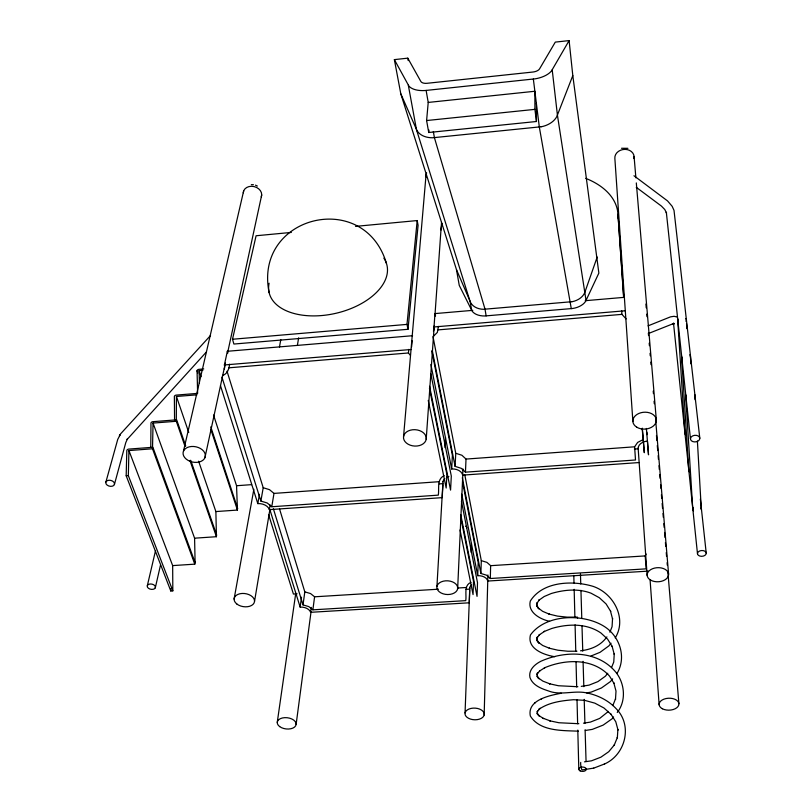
<?xml version="1.0" encoding="UTF-8"?>
<svg xmlns="http://www.w3.org/2000/svg" width="812" height="812" viewBox="0 0 812 812"><rect width="100%" height="100%" fill="white"/><g stroke="black" fill="none" stroke-linecap="round" stroke-linejoin="round"><path stroke-width="1.22" d="M196.951 394.825L176.427 396.479L176.305 421.276L153.052 423.093L152.504 448.782L194.789 564.157L172.662 565.599L128.925 450.569L152.504 448.782M150.768 447.422L150.971 423.123A1.665 1.056 -19.5 0 1 152.869 421.672L176.661 419.814L185.745 445.991M194.789 564.157L195.103 562.635L152.889 447.27L128.763 449.097A1.695 1.086 -20.6 0 0 126.814 450.589L126.185 475.781L170.804 590.994L172.824 590.862L128.337 475.619L128.925 450.569M646.179 554.028L645.215 555.915L646.129 568.847L490.316 578.509L490.641 565.67L486.916 562.371L481.303 560.645L464.819 474.908M484.165 715.007A9.642 5.836 2.7 0 0 470.96 708.429A9.642 5.836 2.7 0 0 468.717 718.376A9.642 5.836 2.7 0 0 484.165 715.007L487.91 574.967M490.316 578.509L486.561 575.201L480.897 573.475L481.303 560.645M648.189 571.13L487.738 581.047A8.922 5.877 2.4 0 0 477.74 575.708L478.177 562.351L462.586 482.084M465.053 712.916L469.783 587.705M471.122 552.302L471.457 543.441M469.742 590.344L469.275 602.798L310.61 612.309A8.902 5.694 7 0 0 300.146 607.082L269.757 509.256M470.98 582.336C463.55 585.32 466.748 594.587 465.753 600.636L312.874 609.832L308.804 606.605L303.018 604.899L273.37 508.769M642.322 428.168L643.317 439.515L637.664 442.398L634.608 446.803L635.502 459.988L465.449 472.168L466.017 459.074L461.906 455.248L455.755 453.279L433.222 337.772M639.156 462.546L462.688 475.132L462.972 468.93M457.653 588.852A10.454 6.861 3.3 0 0 443.23 581.199A10.454 6.861 3.3 0 0 440.997 592.933A10.454 6.861 3.3 0 0 457.653 588.852L462.789 475.061M465.449 472.168L461.297 468.341L455.096 466.362L455.755 453.279M462.688 475.132A9.734 6.841 3.1 0 0 451.685 468.981L452.396 455.349L431.832 351.028M436.927 586.528L442.987 481.699M444.956 447.605L445.534 437.495M442.266 496.477L442.936 484.794M444.164 475.659C436.582 479.1 439.363 488.631 438.307 495.137L271.766 506.749L267.239 503.014L260.885 501.065L221.93 377.123M432.796 336.939L437.353 332.402L438.429 326.373M433.395 331.093A10.566 8.059 4.5 0 0 434.014 326.962L434.968 313.594L472.797 310.346M426.209 439.211A11.409 8.181 4.5 0 0 410.314 430.198A11.409 8.181 4.5 0 0 408.131 444.225A11.409 8.181 4.5 0 0 426.209 439.211L434.227 325.785M440.997 229.999L441.525 222.437M537.209 602.474L536.915 606.584L536.702 604.95L538.945 608.898L537.92 607.731L542.639 611.324L549.43 614.227L548.932 614.045L557.499 616.115L567.131 617.15L577.413 617.11L577.586 618.145M537.514 711.241L537.28 714.083L537.158 713.169M403.554 436.612L426.056 174.824M411.593 346.968L412.131 340.715M410.283 355.28L408.456 352.976L408.771 349.373M536.367 103.317L536.438 121.506L428.726 132.498L428.939 130.072M428.726 132.498L426.604 120.541L428.218 102.434L426.117 90.426L424.371 90.558A20.188 10.434 -10.4 0 1 408.852 85.981L394.368 59.621L407.797 58.159L420.849 81.474A6.922 3.583 -10.4 0 0 427.112 83.291L532.987 72.024A7.014 3.634 -8.3 0 0 539.604 68.807L555.296 42.102L569.111 40.6L572.805 75.587L598.86 273.086L585.574 301.384A16.189 10.15 -7.1 0 1 572.683 308.479L484.754 315.98A16.017 10.038 -9.4 0 1 472.127 311.118L459.257 285.398L456.476 269.635L400.793 93.776L394.368 59.621M291.335 232.425L256.095 235.754L232.506 339.254L233.907 344.044L407.989 329.296L406.995 324.394L417.195 220.559L355.524 226.375M407.989 329.296L418.089 225.32L417.195 220.559M312.874 609.832L314.589 596.8L310.549 593.562L304.815 591.867L279.551 508.982M310.61 612.309L311.27 607.376M296.126 724.395L311.077 611.497M303.018 604.899L304.815 591.867M300.146 607.082L301.516 597.206M277.257 722.345L295.751 593.247M442.195 497.644L269.371 509.642L270.152 505.013M254.542 601.296L269.797 510.139M297.395 345.303L298.654 337.812M271.766 506.749L273.989 493.402L269.503 489.666L263.21 487.728L227.015 371.185M260.885 501.065L263.21 487.728M269.371 509.642A9.734 6.597 8.9 0 0 257.81 503.613L259.444 494.356M234.1 599.023L253.862 489.25M279.46 347.039L280.8 339.558M198.615 461.216L215.88 511.57L237.439 510.068L236.556 485.728L213.526 415.013M153.052 423.093L194.586 538.183L216.428 536.712L215.88 511.57M222.468 375.52C227.441 374.048 229.106 368.851 229.603 364.223M204.928 457.714A11.266 7.805 11.4 0 0 191.53 446.488A11.266 7.805 11.4 0 0 186.171 459.064A11.266 7.805 11.4 0 0 204.928 457.714L225.391 363.045M227.522 353.159L261.708 194.992M224.244 368.993A10.607 7.734 12.2 0 0 224.386 364.964L227.35 351.281L412.557 335.711M155.295 587.837A4.151 2.639 10.9 0 0 150.281 583.99A4.151 2.639 10.9 0 0 148.403 588.243A4.151 2.639 10.9 0 0 155.295 587.837L160.532 564.979M183.461 451.188L243.671 190.891M147.358 585.543L155.539 550.617M114.401 484.551A4.446 2.974 13.3 0 0 108.92 480.247A4.446 2.974 13.3 0 0 107.133 485.099A4.446 2.974 13.3 0 0 114.401 484.551L125.769 442.642L127.443 438.916L127.098 439.475L206.268 352.134M105.895 482.054L117.73 439.414L120.643 433.811L210.531 335.498M597.196 257.028L584.63 292.949A16.321 12.698 -8.4 0 1 571.892 301.739M572.805 75.587L556.859 116.492A20.107 14.311 -9.8 0 1 541.066 126.804M609.903 632.203L612.065 626.691L612.552 618.511L612.573 619.048L610.462 610.979L610.715 611.426L606.107 603.966L599.307 597.703L590.994 593.176C578.215 588.324 564.157 589.735 551.297 593.501L544.202 596.515L538.792 600.312L539.391 599.835L536.499 603.945L536.965 603.255M611.548 667.576L613.76 662.013L614.258 653.761L614.237 654.33L612.086 646.179L612.309 646.677L607.609 639.145L600.981 633.035C586.579 623.098 567.974 623.738 551.805 628.458L543.969 631.574L544.588 631.33L539.067 635.014L539.645 634.497L536.702 638.496L537.341 636.943L537.036 640.962L536.722 639.277L539.016 643.145L537.909 641.977L542.741 645.51L549.694 648.352L549.166 648.189L557.946 650.219L567.821 651.244L576.926 651.214M612.816 705.557L615.537 698.827L615.486 699.416L616.003 691.093L613.811 682.872L614.004 683.41L609.579 676.152C593.227 657.903 565.264 658.958 544.344 667.88L544.964 667.586L539.351 671.169L539.919 670.59L536.915 674.478L537.493 672.833L537.189 676.751L537.108 675.868M615.242 637.887C627.179 618.419 613.628 593.562 593.572 586.538L593.359 586.447C573.12 580.235 542.741 581.118 530.307 601.073C527.424 612.481 540.376 619.323 549.592 621.332M537.463 711.2L537.087 712.033L540.153 708.267L538.884 709.343C548.973 702.299 561.61 700.726 573.577 699.721L584.589 700.33L594.82 703.141L603.955 707.983L611.233 714.519L610.898 714.113L615.79 721.787L618.033 730.12L617.871 729.501L617.343 737.895L617.445 737.286L614.197 745.213L614.511 744.746L608.736 751.719L600.88 757.19L591.481 760.824L584.478 761.839M616.947 673.513C626.691 657.801 619.962 636.882 605.123 627.016L604.818 626.813C584.264 613.354 546.07 613.628 530.469 634.923C526.734 648.798 544.02 654.979 554.748 656.705M426.117 90.426L535.128 78.835A20.452 10.586 -8.3 0 0 551.581 70.796L569.111 40.6M119.394 435.78L119.75 435.202M119.831 435.059L120.176 434.501M606.919 636.882C600.606 645.652 591.146 649.549 580.529 650.808M611.02 643.195L608.919 645.855L600.058 652.31L590.994 656.005M607.752 673.27L605.397 676.203L597.906 681.613L589.106 685.115L581.27 686.373M612.644 678.852L610.492 681.522L601.428 687.987L591.034 692.149L586.518 692.869M608.421 711.413L599.652 718.437L590.354 722.112L583.483 723.177M613.598 716.966L612.136 718.752L603.174 725.096L592.273 729.389L585.361 730.465M617.262 712.489C626.783 700.421 624.722 682.029 614.694 670.864C596.302 650.26 564.624 650.676 541.025 661.201C534.966 664.186 528.308 669.9 529.962 677.492C532.662 685.277 540.985 688.485 548.141 690.829C560.371 695.722 573.069 690.464 585.614 692.687C597.368 694.899 608.472 700.248 616.602 709.16C632.731 725.918 625.301 754.744 604.666 763.93L604.341 764.051M561.244 693.225C549.856 695.448 526.988 699.842 530.337 716.022C540.01 731.561 562.523 730.445 578.438 731.186M534.743 702.999L535.463 702.563M541.147 699.071L541.756 698.706M648.017 325.876L670.499 316.863L674.082 316.294L677.309 317.066M648.9 333.336L673.138 323.714L672.498 323.876L674.366 323.805L673.503 323.054L697.478 553.693M581.25 767.827A3.837 0.528 80.5 0 0 582.031 769.938L593.734 768.132M593.531 768.213L604.666 763.93M621.525 148.261L627.909 148.322M541.056 126.763L432.705 137.766A19.843 14.108 -13 0 1 417.124 130.773M571.881 301.709L483.637 309.291A16.139 12.556 -12 0 1 470.737 302.805L456.476 269.635M428.218 102.434L534.864 91.259L534.915 109.366L536.438 121.506M426.604 120.541L534.915 109.366M585.229 300.694L624.377 297.334M232.506 339.254L406.995 324.394M434.014 326.962L625.301 310.763M438.196 329.875L621.931 314.366L626.123 318.903M224.386 364.964L411.379 349.464M203.741 368.942L198.859 369.348A1.604 0.995 -17.6 0 0 197.052 370.719L197.631 393.373M228.832 367.816L408.456 352.976M199.427 383.193L199.082 370.668L202.858 370.363M197.225 393.414L176.224 395.099A1.634 1.025 -18.5 0 0 174.367 396.51L174.57 419.977M126.185 475.781L128.337 475.619M466.017 459.074L634.608 446.803M634.405 449.077L638.181 448.803A9.906 7.003 -3.4 0 1 647.458 441.078L648.524 454.811L646.382 428.442M236.556 485.728L251.578 484.642M273.989 493.402L439.119 481.699M439.231 483.901L443.007 483.627M490.641 565.67L645.215 555.915M297.111 593.816L293.406 594.039L268.549 514.453M314.589 596.8L438.47 589.197M457.43 588.04L466.271 587.492M466.017 589.339L469.793 589.106A8.962 5.877 2.4 0 1 471.559 584.792M577.87 686.729L558.433 685.744L549.44 683.755L549.998 683.897L542.873 681.116L537.93 677.665L539.127 678.812L537.361 675.98M578.854 723.715L558.93 722.751L549.724 720.802L550.292 720.924L542.995 718.214M251.324 184.669L253.405 184.689M255.465 185.156L257.363 186.039M537.93 714.854L543.624 718.63M633.969 175.747L667.535 200.909L672.153 206.289L674.011 210.379L699.812 438.267A4.689 3.309 -5 0 1 692.961 441.637A4.689 3.309 -5 0 1 692.636 435.912A4.689 3.309 -5 0 1 699.812 438.267M636.243 187.298L661.404 206.065L664.784 209.526L666.52 213.028L666.337 212.267L690.464 438.957M538.64 715.331L539.188 715.991L537.392 713.24M417.074 130.793L400.793 93.776M386.441 263.382C364.172 188.414 253.496 215.698 269.117 292.564M190.708 460.272L216.723 535.23M176.305 421.276L184.994 446.275M189.957 460.546L216.428 536.712M176.427 396.479L188.76 432.441M210.866 429.507L237.439 510.068M210.785 426.879L237.713 508.637M197.052 370.719L197.834 373.114M199.082 370.668L201.041 376.666M220.468 385.649L257.81 503.613M428.249 400.407L446.174 488.032L446.915 474.594L429.446 388.339M460.039 529.942L473.051 594.587L473.518 581.433L460.881 518.066M429.578 386.279L450.569 490.103L451.31 476.096L430.807 373.682M430.867 364.456L451.685 468.981M460.8 514.767L477.05 596.373L477.507 582.681L461.419 501.105M461.734 494.163L477.74 575.708M432.309 350.642L455.096 466.362M462.322 477.73L480.897 573.475M435.526 315.99L435.07 313.594L440.926 230.618A89.198 52.638 -8.3 0 1 442.154 223.686M408.314 85.179L416.485 129.666L470.189 301.81L471.65 310.336M407.797 58.159L408.233 60.606M433.334 131.514L434.41 137.664L485.038 309.23L486.134 315.909M533.352 79.069L539.32 127.007L571.283 308.651M552.211 69.862L557.438 115.233L586.051 300.511M700.36 499.075L706.227 553.145A4.385 2.893 -3.8 0 1 699.802 556.058A4.385 2.893 -3.8 0 1 699.528 551.043A4.385 2.893 -3.8 0 1 706.227 553.145M585.756 178.356A89.198 52.638 -8.3 0 1 617.973 214.114L623.738 297.263M642.211 428.909L644.302 452.7L643.317 439.515M634.081 156.452L635.887 177.869M636.314 182.913L656.319 419.814M645.905 304.053L646.23 307.839M646.758 314.153L646.971 316.67M648.352 333.072L648.565 335.6M649.194 343.171L649.407 345.699M650.047 353.271L650.26 355.788M650.788 362.101L651.001 364.629M653.224 391.12L653.437 393.647M654.076 401.219L654.289 403.747M655.66 420.149L668.591 574.094M656.461 435.465L656.878 440.5M657.304 445.544L657.72 450.579M658.146 455.613L658.461 459.389M658.989 465.692L659.303 469.468M659.73 474.502L660.044 478.288M660.572 484.581L660.887 488.357M661.415 494.66L661.729 498.436M662.145 503.47L662.572 508.515M662.988 513.549L663.313 517.325M663.84 523.628L664.155 527.404M664.571 532.439L664.998 537.483M665.414 542.517L665.728 546.293M666.256 552.596L666.571 556.372M667.099 562.665L667.312 565.182M667.84 571.486L678.903 703.72M646.88 432.146L647.073 434.674M650.067 579.565L659.131 704.714M638.13 448.062L647.144 575.414M632.883 421.57L614.857 158.34A9.663 7.958 -7.2 0 1 625.047 149.378A9.663 7.958 -7.2 0 1 633.908 158.533M617.973 214.114L623.626 297.395M621.698 310.844L621.931 314.366M677.736 320.547L684.973 433.517M685.673 395.332L692.778 509.368M681.603 356.945L688.779 470.493M686.556 323.602L686.851 328.627M695.031 399.656L694.737 394.632A4.547 3.045 -2.9 0 1 694.676 395.434M697.396 441.048L701.284 508.799M690.423 356.245L690.87 363.817M580.448 573.881L580.753 584.021M580.945 590.354L581.778 618.236M582.001 625.839L582.762 651.194M583.067 661.333L583.828 686.678M584.204 699.355L584.924 723.431M585.107 729.775L586.061 761.463M573.81 575.373L574.003 582.975M574.165 589.319L574.886 617.221M575.089 624.834L575.769 651.457M576.033 661.607L576.682 686.972M577.017 699.65L577.636 723.746M577.799 730.089L578.814 769.4M194.586 538.183L195.103 562.635M172.662 565.599L172.824 590.862M170.794 588.568L170.804 590.994M682.344 358.336A4.425 2.893 -3.4 0 1 681.674 356.194M689.672 354.854A4.425 2.893 -3.4 0 1 690.352 356.996M689.479 471.914A4.161 2.933 -2 0 1 688.84 469.732M686.444 396.804A4.547 3.045 -2.9 0 1 685.744 394.53M693.509 510.86A4.263 3.075 -1.4 0 1 693.194 507.794M701.05 508.007A4.263 3.075 -1.4 0 1 701.223 509.601M685.602 318.517A4.314 2.74 -3.8 0 1 685.907 321.237M678.456 321.867A4.314 2.74 -3.8 0 1 678.162 319.136M685.653 434.867A4.06 2.791 -2.6 0 1 685.369 432.085M618.135 216.439A88.985 52.719 -8.2 0 1 618.409 218.935M383.843 258.155A60.484 35.231 -13.1 0 1 334.676 313.574A60.484 35.231 -13.1 0 1 269.097 283.226M434.968 313.594A10.465 8.039 4.5 0 1 435.009 315.706M243.275 192.799A9.328 7.46 14.1 0 1 254.054 186.567A9.328 7.46 14.1 0 1 261.291 196.89M465.631 526.206A2.091 1.421 2.8 0 1 466.555 527.952M581.047 766.893A3.837 0.528 80.5 0 1 580.742 762.438M227.35 351.281A10.505 7.714 12.3 0 1 227.624 353.342M442.976 481.841A9.785 6.841 3.2 0 1 444.854 478.593M446.641 477.365A9.785 6.841 3.2 0 1 448.843 476.512M426.107 176.854A9.409 7.765 4.4 0 1 426.645 172.865M236.81 603.976A10.292 6.597 8.6 0 0 254.085 602.961A10.292 6.597 8.6 0 0 242.067 593.46A10.292 6.597 8.6 0 0 236.81 603.976M650.676 580.144A10.749 7.054 -2.5 0 0 668.377 575.941A10.749 7.054 -2.5 0 0 654.553 568.096A10.749 7.054 -2.5 0 0 650.676 580.144M580.133 770.882A3.755 2.182 0.5 0 0 586.244 769.634A3.755 2.182 0.5 0 0 581.27 767.167A3.755 2.182 0.5 0 0 580.133 770.882M636.781 427.203A11.754 8.445 -3.6 0 0 656.096 422.027A11.754 8.445 -3.6 0 0 640.922 412.74A11.754 8.445 -3.6 0 0 636.781 427.203M279.653 726.578A9.49 5.633 6.8 0 0 295.659 725.816A9.49 5.633 6.8 0 0 284.768 717.656A9.49 5.633 6.8 0 0 279.653 726.578M662.359 708.744A9.906 5.978 -1.7 0 0 678.69 705.283A9.906 5.978 -1.7 0 0 666.002 698.553A9.906 5.978 -1.7 0 0 662.359 708.744"/></g></svg>
